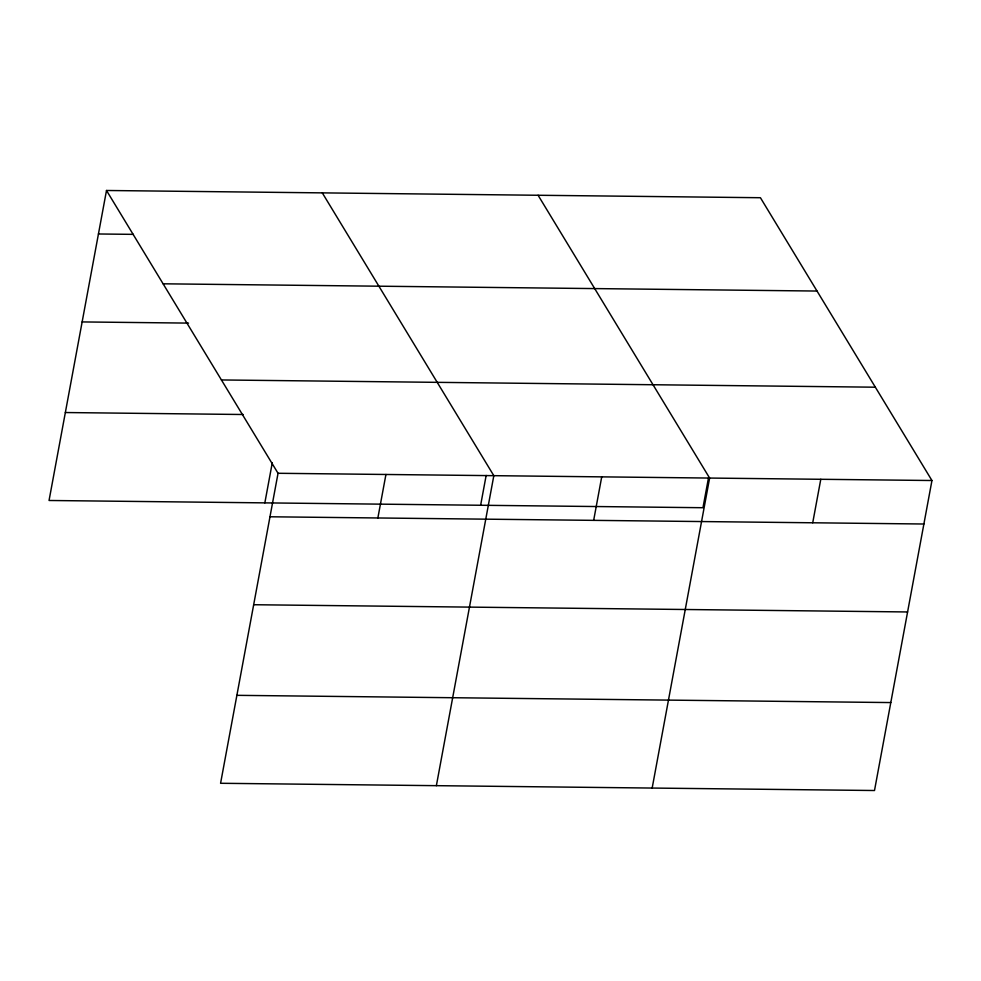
<?xml version="1.0" encoding="UTF-8"?>
<svg xmlns="http://www.w3.org/2000/svg" width="981" height="981" viewBox="0 0 981 981"><rect width="100%" height="100%" fill="white"/><g stroke="black" fill="none" stroke-linecap="round" stroke-linejoin="round"><path stroke-width="1.47" d="M106.5 190.486L278.04 473.283L220.578 783.279L874.5 790.514L931.95 480.518L760.422 197.721L106.5 190.486L49.05 500.482L702.96 507.717L708.49 477.906M264.845 502.873L272.301 462.627M377.869 517.968L385.938 474.473M480.629 505.264L486.159 475.442M436.373 785.671L493.823 475.675L322.295 192.877M593.664 520.359L601.721 476.864M652.169 788.05L709.619 478.054L538.091 195.256M812.722 522.787L820.79 479.292M98.443 233.981L133.391 234.361M163.116 283.803L817.026 291.05M82.146 321.927L188.524 323.105M221.436 379.954L875.346 387.201M65.347 412.535L243.153 414.509M278.04 473.283L931.95 480.518M269.971 516.779L923.894 524.013M253.674 604.725L907.584 611.96M236.887 695.333L890.797 702.568"/></g></svg>
